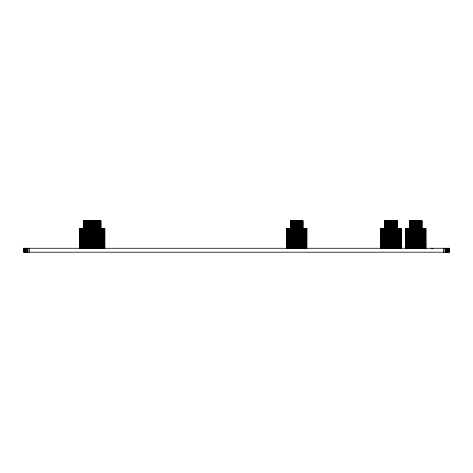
<?xml version="1.0" encoding="UTF-8"?>
<svg xmlns="http://www.w3.org/2000/svg" width="473" height="473" viewBox="0 0 473 473"><rect width="100%" height="100%" fill="white"/><g stroke="black" fill="none" stroke-linecap="round" stroke-linejoin="round"><path stroke-width="0.71" d="M290.392 248.266L290.387 220.802L302.945 220.802L302.951 248.266M286.425 228.648L306.876 228.648L306.829 248.266M380.653 228.648L401.11 228.648L401.086 248.266M431.305 248.272L433.144 248.272M449.149 248.272L449.149 252.198M448.901 248.272L448.901 252.198M448.564 248.272L448.564 252.198M448.132 248.272L448.132 252.198M447.629 248.272L447.629 252.198M447.05 248.272L447.05 252.198M446.406 248.272L446.406 252.198M445.72 248.272L445.72 252.198M444.987 248.272L444.987 252.198M443.467 248.272L443.467 252.198M425.907 248.266L425.925 228.648L405.473 228.648L405.473 248.266M425.777 228.648L425.836 248.266M425.706 228.648L425.712 248.266M425.629 228.648L425.635 248.266M425.534 228.648L425.54 248.266M425.428 228.648L425.428 248.266M425.316 228.648L425.316 248.266M425.186 228.648L425.186 248.266M425.05 228.648L425.05 248.266M424.896 228.648L424.896 248.266M424.736 228.648L424.736 248.266M424.559 228.648L424.559 248.266M424.376 228.648L424.376 248.266M424.18 228.648L424.18 248.266M423.979 228.648L423.979 248.266M423.761 228.648L423.761 248.266M423.536 228.648L423.536 248.266M423.305 228.648L423.305 248.266M423.057 228.648L423.057 248.266M422.809 228.648L422.809 248.266M422.549 228.648L422.549 248.266M422.277 228.648L422.277 248.266M421.999 248.266L421.975 220.802L409.399 220.802L409.399 228.648M421.91 220.802L421.821 228.648M421.821 220.802L421.762 228.648M421.626 220.802L421.715 248.266M421.549 220.802L421.549 228.648M421.461 220.802L421.461 228.648M421.372 220.802L421.419 248.266M421.272 220.802L421.272 228.648M421.165 220.802L421.165 228.648M421.047 220.802L421.124 248.266M420.929 220.802L420.929 228.648M420.804 220.802L420.816 248.266M420.668 220.802L420.668 228.648M420.532 220.802L420.503 248.266M420.391 220.802L420.391 228.648M420.237 220.802L420.184 248.266M420.083 220.802L420.083 228.648M419.923 220.802L419.864 248.266M419.752 220.802L419.752 228.648M419.586 220.802L419.533 248.266M419.409 220.802L419.409 228.648M419.226 220.802L419.202 248.266M419.043 220.802L419.043 228.648M418.853 220.802L418.859 248.266M418.664 220.802L418.664 228.648M418.522 228.648L418.522 248.266M418.463 220.802L418.463 228.648M418.268 220.802L418.173 248.266M418.061 220.802L418.037 248.266M417.86 220.802L417.825 248.266M417.647 220.802L417.647 228.648M417.44 220.802L417.476 248.266M417.227 220.802L417.227 228.648M417.127 228.648L417.127 248.266M417.015 220.802L417.015 228.648M416.796 220.802L416.796 228.648M416.772 228.648L416.772 248.266M416.577 220.802L416.577 228.648M416.411 248.266L416.358 220.802M416.139 220.802L416.139 228.648M416.057 228.648L416.057 248.266M415.921 220.802L415.921 228.648M415.702 220.802L415.702 248.266M415.483 220.802L415.483 228.648M415.347 228.648L415.347 248.266M415.264 220.802L415.264 228.648M415.046 220.802L415.046 228.648M414.992 228.648L414.992 248.266M414.827 220.802L414.827 228.648M414.638 248.266L414.614 220.802M414.395 220.802L414.395 228.648M414.289 228.648L414.289 248.266M414.182 220.802L414.182 228.648M413.976 220.802L413.934 248.266M413.763 220.802L413.763 228.648M413.556 220.802L413.591 248.266M413.355 220.802L413.361 248.266M413.154 220.802L413.242 248.266M412.953 220.802L412.953 228.648M412.899 228.648L412.899 248.266M412.758 220.802L412.758 228.648M412.568 220.802L412.562 248.266M412.379 220.802L412.379 228.648M412.196 220.802L412.225 248.266M412.018 220.802L412.018 228.648M411.894 228.648L411.894 248.266M411.841 220.802L411.841 228.648M411.67 220.802L411.67 228.648M411.504 220.802L411.569 248.266M411.344 220.802L411.344 228.648M411.191 220.802L411.244 248.266M411.037 220.802L411.037 228.648M410.895 220.802L410.931 248.266M410.753 220.802L410.753 228.648M410.623 220.802L410.617 248.266M410.493 220.802L410.493 228.648M410.375 220.802L410.316 248.266M410.262 220.802L410.262 228.648M410.156 220.802L410.156 228.648M410.056 220.802L410.014 248.266M409.961 220.802L409.961 228.648M409.872 220.802L409.819 228.648M409.742 220.802L409.724 248.266M409.677 220.802L409.653 228.648M409.512 220.802L409.541 228.648M409.417 220.802L409.441 248.266M409.163 228.648L409.163 248.266M408.897 228.648L408.897 248.266M408.637 228.648L408.637 248.266M408.382 228.648L408.382 248.266M408.14 228.648L408.14 248.266M407.903 228.648L407.903 248.266M407.679 228.648L407.679 248.266M407.466 228.648L407.466 248.266M407.259 228.648L407.259 248.266M407.064 228.648L407.064 248.266M406.881 228.648L406.881 248.266M406.703 228.648L406.703 248.266M406.544 228.648L406.544 248.266M406.39 228.648L406.39 248.266M406.248 228.648L406.248 248.266M406.118 228.648L406.118 248.266M406 228.648L406 248.266M405.893 228.648L405.893 248.266M405.799 228.648L405.799 248.266M405.716 228.648L405.716 248.266M405.645 228.648L405.586 248.266M401.015 228.648L401.015 248.266M400.891 228.648L400.891 248.266M400.808 228.648L400.808 248.266M400.72 228.648L400.72 248.266M400.613 228.648L400.613 248.266M400.495 228.648L400.495 248.266M400.371 228.648L400.371 248.266M400.229 228.648L400.229 248.266M400.081 228.648L400.081 248.266M399.916 228.648L399.916 248.266M399.744 228.648L399.744 248.266M399.561 228.648L399.561 248.266M399.366 228.648L399.366 248.266M399.159 228.648L399.159 248.266M398.946 228.648L398.946 248.266M398.721 228.648L398.721 248.266M398.485 228.648L398.485 248.266M398.242 228.648L398.242 248.266M397.988 228.648L397.988 248.266M397.728 228.648L397.728 248.266M397.462 228.648L397.462 248.266M397.19 228.648L397.19 220.802L384.579 220.802L384.626 248.266M397.095 220.802L397.184 248.266M397.054 220.802L397.001 228.648M396.948 220.802L396.894 248.266M396.812 220.802L396.882 228.648M396.729 220.802L396.729 228.648M396.646 220.802L396.605 248.266M396.551 220.802L396.551 228.648M396.451 220.802L396.451 228.648M396.344 220.802L396.303 248.266M396.232 220.802L396.232 228.648M396.114 220.802L396.114 228.648M395.984 220.802L395.996 248.266M395.854 220.802L395.854 228.648M395.718 220.802L395.688 248.266M395.57 220.802L395.57 228.648M395.422 220.802L395.369 248.266M395.262 220.802L395.262 228.648M395.103 220.802L395.044 248.266M394.937 220.802L394.937 228.648M394.766 220.802L394.713 248.266M394.588 220.802L394.588 228.648M394.411 220.802L394.381 248.266M394.228 220.802L394.228 228.648M394.039 220.802L394.044 248.266M393.843 220.802L393.843 228.648M393.648 220.802L393.702 248.266M393.447 220.802L393.447 228.648M393.359 228.648L393.359 248.266M393.246 220.802L393.246 228.648M393.039 220.802L393.01 248.266M392.832 220.802L392.832 228.648M392.661 228.648L392.661 248.266M392.62 220.802L392.62 228.648M392.407 220.802L392.407 228.648M392.306 228.648L392.306 248.266M392.194 220.802L392.194 228.648M391.981 220.802L391.981 228.648M391.951 228.648L391.951 248.266M391.762 220.802L391.762 228.648M391.597 228.648L391.597 248.266M391.543 220.802L391.543 228.648M391.325 220.802L391.325 228.648M391.242 228.648L391.242 248.266M391.1 220.802L391.1 228.648M390.881 220.802L390.881 248.266M390.663 220.802L390.663 228.648M390.527 228.648L390.527 248.266M390.444 220.802L390.444 228.648M390.231 220.802L390.231 228.648M390.172 228.648L390.172 248.266M390.012 220.802L390.012 228.648M389.793 220.802L389.823 248.266M389.581 220.802L389.581 228.648M389.468 228.648L389.468 248.266M389.368 220.802L389.368 228.648M389.155 220.802L389.119 248.266M388.948 220.802L388.948 228.648M388.741 220.802L388.771 248.266M388.534 220.802L388.534 228.648M388.428 228.648L388.428 248.266M388.333 220.802L388.333 228.648M388.138 220.802L388.138 228.648M388.085 228.648L388.085 248.266M387.943 220.802L387.943 228.648M387.748 220.802L387.742 248.266M387.564 220.802L387.564 228.648M387.375 220.802L387.411 248.266M387.198 220.802L387.198 228.648M387.08 248.266L387.02 220.802M386.855 220.802L386.855 228.648M386.748 228.648L386.748 248.266M386.689 220.802L386.689 228.648M386.524 220.802L386.524 228.648M386.37 220.802L386.429 248.266M386.222 220.802L386.222 228.648M386.074 220.802L386.11 248.266M385.938 220.802L385.938 228.648M385.802 220.802L385.802 248.266M385.678 220.802L385.678 228.648M385.56 220.802L385.56 228.648M385.495 228.648L385.495 248.266M385.442 220.802L385.442 228.648M385.335 220.802L385.335 228.648M385.235 220.802L385.199 248.266M385.14 220.802L385.14 228.648M384.975 220.802L385.057 228.648M384.904 220.802L384.91 248.266M384.833 220.802L384.78 228.648L384.726 220.802M384.348 228.648L384.348 248.266M384.076 228.648L384.076 248.266M383.816 228.648L383.816 248.266M383.568 228.648L383.568 248.266M383.319 228.648L383.319 248.266M383.089 228.648L383.089 248.266M382.864 228.648L382.864 248.266M382.645 228.648L382.645 248.266M382.444 228.648L382.444 248.266M382.249 228.648L382.249 248.266M382.06 228.648L382.06 248.266M381.888 228.648L381.888 248.266M381.723 228.648L381.723 248.266M381.569 228.648L381.569 248.266M381.427 228.648L381.427 248.266M381.303 228.648L381.303 248.266M381.179 228.648L381.179 248.266M381.072 228.648L381.072 248.266M380.978 228.648L380.978 248.266M380.925 228.648L380.848 248.266M380.765 228.648L380.783 248.266M380.718 228.648L380.694 248.266M306.788 228.648L306.729 248.266M306.664 228.648L306.664 248.266M306.581 228.648L306.581 248.266M306.486 228.648L306.486 248.266M306.386 228.648L306.386 248.266M306.268 228.648L306.268 248.266M306.137 228.648L306.137 248.266M306.001 228.648L306.001 248.266M305.848 228.648L305.848 248.266M305.688 228.648L305.688 248.266M305.517 228.648L305.517 248.266M305.327 228.648L305.327 248.266M305.138 228.648L305.138 248.266M304.931 228.648L304.931 248.266M304.718 228.648L304.718 248.266M304.494 228.648L304.494 248.266M304.257 228.648L304.257 248.266M304.015 228.648L304.015 248.266M303.761 228.648L303.761 248.266M303.5 228.648L303.5 248.266M303.228 228.648L303.228 248.266M302.868 228.648L302.826 220.802L302.72 228.648M302.655 220.802L302.667 248.266M302.578 220.802L302.501 228.648M302.418 220.802L302.418 228.648M302.324 220.802L302.377 248.266M302.223 220.802L302.223 228.648M302.117 220.802L302.117 228.648M302.005 220.802L302.076 248.266M301.88 220.802L301.88 228.648M301.756 220.802L301.768 248.266M301.626 220.802L301.626 228.648M301.484 220.802L301.455 248.266M301.342 220.802L301.342 228.648M301.189 220.802L301.141 248.266M301.035 220.802L301.035 228.648M300.875 220.802L300.816 248.266M300.71 220.802L300.71 228.648M300.538 220.802L300.485 248.266M300.361 220.802L300.361 228.648M300.184 220.802L300.154 248.266M299.994 220.802L299.994 228.648M299.805 220.802L299.817 248.266M299.616 220.802L299.616 228.648M299.474 228.648L299.474 248.266M299.421 220.802L299.421 228.648M299.22 220.802L299.22 228.648M299.131 228.648L299.131 248.266M299.019 220.802L299.019 228.648M298.812 220.802L298.782 248.266M298.605 220.802L298.605 228.648M298.392 220.802L298.428 248.266M298.179 220.802L298.179 228.648M298.079 228.648L298.079 248.266M297.966 220.802L297.966 228.648M297.748 220.802L297.724 248.266M297.529 220.802L297.529 228.648M297.369 228.648L297.369 248.266M297.31 220.802L297.31 228.648M297.091 220.802L297.091 228.648M297.009 228.648L297.009 248.266M296.873 220.802L296.873 228.648M296.654 220.802L296.654 248.266M296.435 220.802L296.435 228.648M296.299 228.648L296.299 248.266M296.216 220.802L296.216 228.648M295.997 220.802L295.997 228.648M295.944 228.648L295.944 248.266M295.785 220.802L295.785 228.648M295.59 228.648L295.59 248.266M295.566 220.802L295.566 228.648M295.353 220.802L295.353 228.648M295.241 228.648L295.241 248.266M295.14 220.802L295.14 228.648M294.927 220.802L294.927 228.648M294.892 228.648L294.892 248.266M294.72 220.802L294.72 228.648M294.513 220.802L294.543 248.266M294.307 220.802L294.307 228.648M294.194 228.648L294.194 248.266M294.105 220.802L294.105 228.648M293.904 220.802L293.851 248.266M293.709 220.802L293.709 228.648M293.52 220.802L293.52 228.648M293.514 228.648L293.514 248.266M293.331 220.802L293.331 228.648M293.148 220.802L293.177 248.266M292.97 220.802L292.97 228.648M292.846 248.266L292.793 220.802M292.621 220.802L292.621 228.648M292.456 220.802L292.521 248.266M292.296 220.802L292.296 228.648M292.143 220.802L292.202 248.266M291.989 220.802L291.989 228.648M291.847 220.802L291.882 248.266M291.711 220.802L291.711 228.648M291.575 220.802L291.569 248.266M291.451 220.802L291.451 228.648M291.327 220.802L291.267 248.266M291.214 220.802L291.214 228.648M291.108 220.802L291.108 228.648M291.007 220.802L290.972 248.266M290.913 220.802L290.913 228.648M290.824 220.802L290.824 228.648M290.67 220.802L290.676 248.266M290.629 220.802L290.564 228.648M290.546 220.802L290.469 228.648M290.345 220.802L290.363 228.648M290.115 228.648L290.115 248.266M289.848 228.648L289.848 248.266M289.588 228.648L289.588 248.266M289.334 228.648L289.334 248.266M289.092 228.648L289.092 248.266M288.855 228.648L288.855 248.266M288.631 228.648L288.631 248.266M288.418 228.648L288.418 248.266M288.211 228.648L288.211 248.266M288.016 228.648L288.016 248.266M287.832 228.648L287.832 248.266M287.661 228.648L287.661 248.266M287.495 228.648L287.495 248.266M287.342 228.648L287.342 248.266M287.2 228.648L287.2 248.266M287.07 228.648L287.07 248.266M286.951 228.648L286.951 248.266M286.845 228.648L286.845 248.266M286.75 228.648L286.78 248.266M286.668 228.648L286.691 248.266M286.62 248.266L286.425 228.648M104.722 228.648L104.764 248.266L104.823 228.648L79.381 228.648L79.381 248.266L79.446 228.648M104.669 228.648L104.669 248.266M104.521 228.648L104.598 248.266M104.427 228.648L104.427 248.266M104.32 228.648L104.32 248.266M104.208 228.648L104.208 248.266M104.078 228.648L104.078 248.266M103.936 228.648L103.936 248.266M103.788 228.648L103.788 248.266M103.622 228.648L103.622 248.266M103.451 228.648L103.451 248.266M103.268 228.648L103.268 248.266M103.073 228.648L103.073 248.266M102.866 228.648L102.866 248.266M102.653 228.648L102.653 248.266M102.428 228.648L102.428 248.266M102.192 228.648L102.192 248.266M101.949 228.648L101.949 248.266M101.701 228.648L101.701 248.266M101.435 228.648L101.435 248.266M101.169 228.648L101.169 248.266M100.891 248.266L100.897 220.802L83.307 220.802L83.307 228.648M100.802 220.802L100.867 228.648M100.714 220.802L100.761 228.648M100.66 220.802L100.607 248.266M100.524 220.802L100.518 228.648M100.442 220.802L100.442 228.648M100.353 220.802L100.311 248.266M100.258 220.802L100.258 228.648M100.158 220.802L100.158 228.648M100.051 220.802L100.01 248.266M99.939 220.802L99.939 228.648M99.821 220.802L99.815 248.266M99.697 220.802L99.691 248.266M99.62 228.648L99.62 248.266M99.561 220.802L99.537 248.266M99.425 220.802L99.448 248.266M99.342 228.648L99.342 248.266M99.277 220.802L99.224 248.266M99.129 220.802L99.099 248.266M98.975 220.802L98.958 248.266M98.81 220.802L98.804 248.266M98.644 220.802L98.644 248.266M98.473 220.802L98.473 248.266M98.301 220.802L98.289 248.266M98.118 220.802L98.118 228.648M98.094 228.648L98.094 248.266M97.935 220.802L97.935 228.648M97.887 228.648L97.887 248.266M97.745 220.802L97.745 228.648M97.675 228.648L97.675 248.266M97.55 220.802L97.55 228.648M97.45 228.648L97.45 248.266M97.355 220.802L97.355 228.648M97.154 220.802L97.213 248.266M96.953 220.802L96.971 248.266M96.746 220.802L96.717 248.266M96.539 220.802L96.539 228.648M96.457 228.648L96.457 248.266M96.332 220.802L96.332 228.648M96.185 248.266L96.12 220.802M95.901 220.802L95.913 248.266M95.783 220.802L95.824 228.648M95.729 220.802L95.676 228.648M95.611 220.802L95.623 248.266M95.54 220.802L95.457 228.648M95.375 220.802L95.375 228.648M95.28 220.802L95.333 248.266M95.179 220.802L95.179 228.648M95.073 220.802L95.073 228.648M94.961 220.802L95.032 248.266M94.842 220.802L94.842 228.648M94.712 220.802L94.724 248.266M94.582 220.802L94.582 228.648M94.44 220.802L94.417 248.266M94.298 220.802L94.298 228.648M94.151 220.802L94.097 248.266M93.991 220.802L93.991 228.648M93.831 220.802L93.831 228.648M93.772 228.648L93.772 248.266M93.666 220.802L93.666 228.648M93.494 220.802L93.494 228.648M93.441 228.648L93.441 248.266M93.317 220.802L93.317 228.648M93.14 220.802L93.11 248.266M92.956 220.802L92.956 228.648M92.767 220.802L92.773 248.266M92.572 220.802L92.572 228.648M92.43 228.648L92.43 248.266M92.377 220.802L92.377 228.648M92.176 220.802L92.176 228.648M92.087 228.648L92.087 248.266M91.975 220.802L91.945 248.266M91.768 220.802L91.738 248.266M91.561 220.802L91.561 228.648M91.348 220.802L91.39 248.266M91.135 220.802L91.135 228.648M91.035 228.648L91.035 248.266M90.922 220.802L90.922 228.648M90.704 220.802L90.68 248.266M90.491 220.802L90.491 228.648M90.272 220.802L90.325 248.266M90.053 220.802L90.053 228.648M89.971 228.648L89.971 248.266M89.829 220.802L89.829 228.648M89.61 220.802L89.61 248.266M89.391 220.802L89.391 228.648M89.255 228.648L89.255 248.266M89.172 220.802L89.172 228.648M88.954 220.802L88.954 228.648M88.9 228.648L88.9 248.266M88.741 220.802L88.741 228.648M88.522 220.802L88.552 248.266M88.309 220.802L88.309 228.648M88.197 228.648L88.197 248.266M88.096 220.802L88.096 228.648M87.883 220.802L87.848 248.266M87.676 220.802L87.676 228.648M87.499 248.266L87.47 220.802M87.274 248.266L87.263 220.802M87.156 228.648L87.156 248.266M87.062 220.802L87.062 228.648M86.866 220.802L86.813 248.266M86.671 220.802L86.671 228.648M86.476 220.802L86.47 248.266M86.287 220.802L86.287 228.648M86.104 220.802L86.133 248.266M85.926 220.802L85.926 228.648M85.802 228.648L85.802 248.266M85.749 220.802L85.749 228.648M85.583 220.802L85.583 228.648M85.418 220.802L85.477 248.266M85.252 220.802L85.252 228.648M85.158 228.648L85.158 248.266M85.099 220.802L85.099 228.648M84.951 220.802L84.951 228.648M84.838 228.648L84.838 248.266M84.803 220.802L84.803 228.648M84.667 220.802L84.667 228.648M84.531 220.802L84.531 248.266M84.407 220.802L84.407 228.648M84.289 220.802L84.224 248.266M84.17 220.802L84.17 228.648M84.064 220.802L84.064 228.648M83.963 220.802L83.928 248.266M83.869 220.802L83.869 228.648M83.78 220.802L83.78 228.648M83.703 220.802L83.632 248.266M83.561 220.802L83.561 228.648M83.455 228.648L83.473 220.802L83.349 248.266M83.077 228.648L83.077 248.266M82.805 228.648L82.805 248.266M82.544 228.648L82.544 248.266M82.29 228.648L82.29 248.266M82.048 228.648L82.048 248.266M81.817 228.648L81.817 248.266M81.593 228.648L81.593 248.266M81.374 228.648L81.374 248.266M81.173 228.648L81.173 248.266M80.972 228.648L80.972 248.266M80.788 228.648L80.788 248.266M80.617 228.648L80.617 248.266M80.451 228.648L80.451 248.266M80.298 228.648L80.298 248.266M80.156 228.648L80.156 248.266M80.026 228.648L80.026 248.266M79.907 228.648L79.907 248.266M79.801 228.648L79.801 248.266M79.706 228.648L79.706 248.266L79.624 228.648M79.494 228.648L79.511 248.266M29.533 248.272L29.533 252.198M28.013 248.272L28.013 252.198M27.28 248.272L27.28 252.198M26.594 248.272L26.594 252.198M25.95 248.272L25.95 252.198M25.371 248.272L25.371 252.198M24.868 248.272L24.868 252.198M24.436 248.272L24.436 252.198M24.099 248.272L24.099 252.198M23.851 248.272L23.851 252.198M449.35 248.272L23.65 248.272L23.65 252.198L449.35 252.198L449.35 248.272"/></g></svg>
